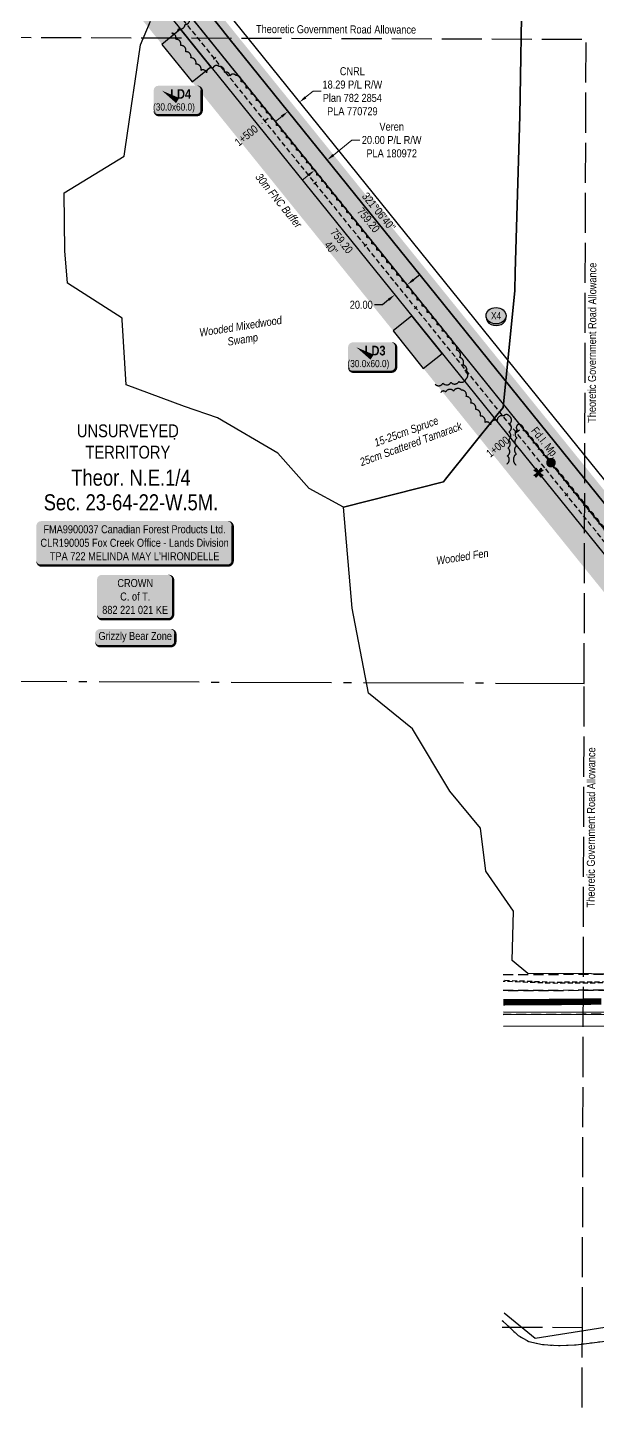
# Model space of a CAD drawing. Extents: x 481557 to 490744, y 6043801 to 6052728.
# Drawn here: x 486218 to 486929, y 6044109 to 6045832 of the extents above; entities that cross this region are included whole.
import ezdxf
from ezdxf.enums import TextEntityAlignment as Align

# ---------------------------------------------------------------- set-up
doc = ezdxf.new("R2010")
doc.units = 0
doc.header["$LTSCALE"] = 5
doc.header["$PDSIZE"] = 5
for name, pattern in [('0', [1, 1, 0]), ('foc-ACCESSROAD', [3.75, 2.5, -1.25]), ('foc-QUARTERLINE', [33, 25, -3, 2, -3]), ('foc-TIELINE', [1.875, 1.25, -0.625]), ('foc-UNSURVEYED', [12.5, 10, -2.5]), ('foc-WHEELTRACKS', [2, 0.4, -1.6]), ('UG_PIPE', [1.875, 1.25, -0.625])]:
    doc.linetypes.add(name, pattern=pattern)
doc.layers.get('Defpoints').update_dxf_attribs({"color": 9})
for name, color, linetype in [('AS-OWNER', 7, 'Continuous'), ('AS-PIPE-UG', 44, 'UG_PIPE'), ('AS-ROADS', 254, 'Continuous'), ('AS-SURFACE IMPACT', 7, 'Continuous'), ('C-AR', 13, 'foc-ACCESSROAD'), ('C-RW', 13, 'Continuous'), ('C-SYMBOL', 7, 'Continuous'), ('F-RW', 190, 'Continuous'), ('L-BD', 7, 'Continuous'), ('L-MON', 1, 'Continuous'), ('L-QSEC', 8, 'foc-QUARTERLINE'), ('L-ROAD-T', 7, 'Continuous'), ('L-UNS-T', 3, 'Continuous'), ('L-USEC', 7, 'foc-UNSURVEYED'), ('oil_and_gas_wells_pt', 7, 'Continuous'), ('P-BUFFER-H 30m', 51, 'Continuous'), ('P-BUFFER-T', 40, 'Continuous'), ('P-CROSSINGS', 250, 'Continuous'), ('P-PROPOSED', 10, 'Continuous'), ('P-PROPOSED-H', 21, 'Continuous'), ('P-TEMP-BLOCKS', 250, 'Continuous'), ('P-TEMP-H', 41, 'Continuous'), ('P-TEMP_LOG DECK', 46, 'Continuous'), ('P-TXT', 4, 'Continuous'), ('T-BUSH', 110, '0'), ('T-BUSH-T', 110, 'Continuous'), ('T-TIE', 201, 'foc-TIELINE'), ('T-WATER-P3', 160, 'foc-WHEELTRACKS'), ('WETLAND', 143, 'Continuous'), ('WETLAND-T', 146, 'Continuous')]:
    doc.layers.add(name, color=color, linetype=linetype)
doc.layers.add('C-AR-T', color=13, linetype='Continuous', lineweight=9)
doc.layers.add('F-RW-T', color=190, linetype='Continuous', lineweight=9)
doc.styles.add('100L', font='ARIALN.TTF', dxfattribs={"height": 11})
doc.styles.add('175L', font='ARIALN.TTF', dxfattribs={"height": 20})
doc.styles.add('80', font='ARIALN.TTF', dxfattribs={"height": 10})
doc.styles.add('80CG', font='ARIALN.TTF', dxfattribs={"height": 10})
doc.styles.add('80L', font='ARIALN.TTF', dxfattribs={"height": 10})
doc.styles.add('80LS', font='ARIALNI.TTF', dxfattribs={"height": 10})
doc.styles.add('BOLD', font='ARIALNB.TTF')
doc.styles.add('Crossing', font='ARIALN.TTF', dxfattribs={"height": 10})
doc.styles.add('foc-LtypeFont', font='ARIALN.TTF', dxfattribs={"height": 7.35})
doc.linetypes.add('foc-TOPO-flowdirection-NOLINE', pattern='A,0,[">",foc-LtypeFont,S=0.3,R=0,X=0,Y=-0.945],-20,[">",foc-LtypeFont,S=0.3,R=0,X=0,Y=-0.945],0', length=20)
doc.dimstyles.new('Compass 5 000', dxfattribs={"dimscale": 5, "dimtxt": 9, "dimasz": 2, "dimexe": 0.2, "dimexo": 0.0625, "dimgap": 0.5, "dimtad": 0, "dimtih": 1, "dimtoh": 1, "dimzin": 0, "dimdsep": 46, "dimtxsty": '80CG', "dimcen": 0.1, "dimse1": 1, "dimse2": 1, "dimclrd": 256, "dimclrt": 256, "dimaunit": 1, "dimadec": 4, "dimazin": 0, "dimtfac": 0.06, "dimtofl": 0, "dimtmove": 0, "dimatfit": 1, "dimfxl": 0.2, "dimtolj": 1, "dimtzin": 0, "dimlwd": -1, "dimarcsym": 0})

# ---------------------------------------------------------------- blocks, each defined once
blk = doc.blocks.new('*U79')
h = blk.add_hatch(color=255)
edge = h.paths.add_edge_path()
edge.add_line((-116.5, -28.5), (116.5, -28.5))
edge.add_arc((116.5, -22.5), 6, 270, 360)
edge.add_line((122.5, -22.5), (122.5, 21))
edge.add_arc((116.5, 21), 6, 0, 90)
edge.add_line((116.5, 27), (-116.5, 27))
edge.add_arc((-116.5, 21), 6, 90, 180)
edge.add_line((-122.5, 21), (-122.5, -22.5))
edge.add_arc((-116.5, -22.5), 6, 180, 270)
at = {"color": 44, "flags": 128}
blk.add_lwpolyline([(-116.5, -28.5, 3, 3, 0), (116.5, -28.5, 3, 3, 0.414214), (122.5, -22.5, 3, 3, 0), (122.5, 21, 3, 0, 0.414214), (116.5, 27, 0, 0, 0), (-116.5, 27, 0, 0, 0.414214), (-122.5, 21, 0, 0, 0), (-122.5, -22.5, 0, 3, 0.414214)], format="xyseb", close=True, dxfattribs=at)
at = {"color": 44, "style": '80'}
blk.add_attdef('ENTER_TEXT_001', (-36, -5), '', height=10, dxfattribs=at)
blk = doc.blocks.new('*D65')
at = {"layer": 'C-AR-T', "transparency": 16777216}
for p, q in [((486599.9, 6045672.4), (486623.1, 6045691.2)), ((486623.1, 6045691.2), (486633.1, 6045691.2)), ((486568.7, 6045647.3), (486560.9, 6045641))]:
    blk.add_line(p, q, dxfattribs=at)
for points in [[(486598.8, 6045673.7), (486600.9, 6045671.1), (486592.1, 6045666.2)], [(486567.7, 6045648.6), (486569.8, 6045646), (486576.5, 6045653.6)]]:
    blk.add_solid(points, dxfattribs=at)
at = {"layer": 'Defpoints', "color": 0, "transparency": 16777216}
for p in [(486576.5, 6045653.6), (486851.8, 6045344.2), (486836.2, 6045331.6)]:
    blk.add_point(p, dxfattribs=at)
at = {"layer": 'C-AR-T', "transparency": 16777216, "insert": (486672.7, 6045691.2), "char_height": 10, "attachment_point": 5, "style": '80CG'}
blk.add_mtext('\\A1;Veren\\P20.00 P/L R/W\\PPLA 180972', dxfattribs=at)
blk = doc.blocks.new('*D71')
at = {"layer": 'Defpoints', "color": 0, "transparency": 16777216}
for p in [(486543.2, 6045726.9), (486735.6, 6045517.4), (486721.3, 6045506)]:
    blk.add_point(p, dxfattribs=at)
at = {"layer": 'F-RW-T', "transparency": 16777216}
for p, q in [((486565.2, 6045744.6), (486574.5, 6045752.1)), ((486574.5, 6045752.1), (486584.5, 6045752.1)), ((486535.4, 6045720.6), (486527.6, 6045714.3))]:
    blk.add_line(p, q, dxfattribs=at)
for points in [[(486564.2, 6045745.9), (486566.3, 6045743.3), (486557.4, 6045738.3)], [(486534.4, 6045721.9), (486536.5, 6045719.3), (486543.2, 6045726.9)]]:
    blk.add_solid(points, dxfattribs=at)
at = {"layer": 'F-RW-T', "transparency": 16777216, "insert": (486623.6, 6045752.1), "char_height": 10, "attachment_point": 5, "style": '80CG'}
blk.add_mtext('\\A1;CNRL\\P18.29 P/L R/W\\PPlan 782 2854\\PPLA 770729', dxfattribs=at)
blk = doc.blocks.new('fdia')
at = {"color": 255, "const_width": 1}
blk.add_lwpolyline([(-0.5, 0, 1), (0.5, 0, 1)], format="xyb", close=True, dxfattribs=at)
blk = doc.blocks.new('Fdiaa')
blk.add_blockref('fdia', (0, 0))
blk = doc.blocks.new('fdib')
at = {"color": 1, "const_width": 1.6}
blk.add_lwpolyline([(-0.4, 0, 1), (0.4, 0, 1)], format="xyb", close=True, dxfattribs=at)
at = {"color": 1}
blk.add_circle((0, 0), 0.8, dxfattribs=at)
blk = doc.blocks.new('Fdibb')
blk.add_blockref('fdib', (0, 0))
blk = doc.blocks.new('fdicc')
for name in ['Fdibb', 'Fdiaa']:
    blk.add_blockref(name, (0, 0))
blk = doc.blocks.new('FDI')
blk.add_blockref('fdicc', (0, 0))
blk = doc.blocks.new('TEMP')
h = blk.add_hatch(color=255)
h.dxf.hatch_style = 1
h.paths.add_polyline_path([(0, 0.25), (-0.67, 1.15), (-0.67, 0.67), (-1.15, 0.67), (-0.25, 0), (-1.15, -0.67), (-0.67, -0.67), (-0.67, -1.15), (0, -0.25), (0.67, -1.15), (0.67, -0.67), (1.15, -0.67), (0.25, 0), (1.15, 0.67), (0.67, 0.67), (0.67, 1.15)])
h.paths.add_polyline_path([(0.57, 0.85), (0.57, 0.57), (0.85, 0.57), (0.08, 0), (0.85, -0.57), (0.57, -0.57), (0.57, -0.85), (0, -0.08), (-0.57, -0.85), (-0.57, -0.57), (-0.85, -0.57), (-0.08, 0), (-0.85, 0.57), (-0.57, 0.57), (-0.57, 0.85), (0, 0.08)], flags=16)
h = blk.add_hatch(color=1)
h.dxf.hatch_style = 1
h.paths.add_polyline_path([(0, 0.08), (-0.57, 0.85), (-0.57, 0.57), (-0.85, 0.57), (-0.08, 0), (-0.85, -0.57), (-0.57, -0.57), (-0.57, -0.85), (0, -0.08), (0.57, -0.85), (0.57, -0.57), (0.85, -0.57), (0.08, 0), (0.85, 0.57), (0.57, 0.57), (0.57, 0.85)])
at = {"color": 1}
for p, q in [((-0.08, 0), (0.08, 0)), ((0, 0.08), (0, -0.08))]:
    blk.add_line(p, q, dxfattribs=at)
at = {"color": 255, "flags": 128}
blk.add_lwpolyline([(-0.25, 0), (-1.15, 0.67), (-0.67, 0.67), (-0.67, 1.15), (0, 0.25), (0.67, 1.15), (0.67, 0.67), (1.15, 0.67), (0.25, 0), (1.15, -0.67), (0.67, -0.67), (0.67, -1.15), (0, -0.25), (-0.67, -1.15), (-0.67, -0.67), (-1.15, -0.67)], close=True, dxfattribs=at)
at = {"color": 1, "flags": 128}
blk.add_lwpolyline([(-0.08, 0), (-0.85, 0.57), (-0.57, 0.57), (-0.57, 0.85), (0, 0.08), (0.57, 0.85), (0.57, 0.57), (0.85, 0.57), (0.08, 0), (0.85, -0.57), (0.57, -0.57), (0.57, -0.85), (0, -0.08), (-0.57, -0.85), (-0.57, -0.57), (-0.85, -0.57)], close=True, dxfattribs=at)
blk = doc.blocks.new('*U87')
h = blk.add_hatch(color=191)
edge = h.paths.add_edge_path()
edge.add_line((-24, -18.2), (24, -18.2))
edge.add_arc((24, -12.2), 6, 270, 360)
edge.add_line((30, -12.2), (30, 12.5))
edge.add_arc((24, 12.5), 6, 0, 90)
edge.add_line((24, 18.5), (-24, 18.5))
edge.add_arc((-24, 12.5), 6, 90, 180)
edge.add_line((-30, 12.5), (-30, -12.2))
edge.add_arc((-24, -12.2), 6, 180, 270)
at = {"color": 250, "flags": 128}
blk.add_lwpolyline([(-24, -18.2, 3, 3, 0), (24, -18.2, 3, 3, 0.414214), (30, -12.2, 3, 3, 0), (30, 12.5, 3, 0, 0.414214), (24, 18.5, 0, 0, 0), (-24, 18.5, 0, 0, 0.414214), (-30, 12.5, 0, 0, 0), (-30, -12.2, 0, 3, 0.414214)], format="xyseb", close=True, dxfattribs=at)
at = {"flags": 128}
blk.add_lwpolyline([(-19.7, 12.4, 0, 7.5, 0), (0, 0, 0, 0, 0)], format="xyseb", dxfattribs=at)
at = {"color": 250}
for tag, p, height, style in [('TEMP_AREA_W1_001', (-9.2, 2.2), 12, 'BOLD'), ('ENTER_TEXT_001', (-30.7, -12.5), 9, '80')]:
    blk.add_attdef(tag, p, '', height=height, dxfattribs=dict(at, style=style))
blk = doc.blocks.new('*D99')
at = {"layer": 'Defpoints', "color": 0, "transparency": 16777216}
for p in [(486676.6, 6045498.1), (486678.6, 6045495.6), (486694.1, 6045508.2)]:
    blk.add_point(p, dxfattribs=at)
at = {"layer": 'P-TXT', "transparency": 16777216}
for p, q in [((486700, 6045516.9), (486707.7, 6045523.2)), ((486668.8, 6045491.8), (486661.1, 6045485.5)), ((486661.1, 6045485.5), (486651.1, 6045485.5))]:
    blk.add_line(p, q, dxfattribs=at)
for points in [[(486698.9, 6045518.2), (486701, 6045515.6), (486692.2, 6045510.6)], [(486667.8, 6045493.1), (486669.9, 6045490.5), (486676.6, 6045498.1)]]:
    blk.add_solid(points, dxfattribs=at)
at = {"layer": 'P-TXT', "transparency": 16777216, "insert": (486634.7, 6045485.5), "char_height": 10, "attachment_point": 5, "style": '80CG'}
blk.add_mtext('\\A1;20.00', dxfattribs=at)
blk = doc.blocks.new('xing2')
h = blk.add_hatch(color=50)
h.dxf.hatch_style = 1
edge = h.paths.add_edge_path()
edge.add_ellipse((0, 0), major_axis=(-12.5, 0), ratio=0.816297, start_angle=0, end_angle=360)
h = blk.add_hatch(color=250)
h.dxf.hatch_style = 1
edge = h.paths.add_edge_path()
edge.add_ellipse((0, -2), major_axis=(-12.5, 0), ratio=0.816297, start_angle=0, end_angle=180)
edge.add_line((12.5, -2), (12.5, 0))
edge.add_ellipse((0, 0), major_axis=(-12.5, 0), ratio=0.816297, start_angle=0, end_angle=180, ccw=False)
edge.add_line((-12.5, 0), (-12.5, -2))
at = {"color": 250}
blk.add_ellipse((0, 0), major_axis=(-12.5, 0), ratio=0.816297, dxfattribs=at)
blk.add_ellipse((0, -2), major_axis=(-12.5, 0), ratio=0.816297, start_param=0, end_param=3.141593, dxfattribs=at)
at = {"color": 250, "style": 'Crossing'}
blk.add_attdef('CROSSING', text='', height=9, dxfattribs=at).set_placement((0.1, 0), align=Align.MIDDLE_CENTER)
at = {"color": 250, "style": 'Crossing', "flags": 1}
for tag, p in [('OWNER', (0.1, -12.5)), ('DESCRIPTION', (0.1, -25.8)), ('LOCATION', (0.1, -39.3)), ('DWG_REF', (0.1, -52.8))]:
    blk.add_attdef(tag, text='', height=9, dxfattribs=at).set_placement(p, align=Align.MIDDLE_CENTER)
blk = doc.blocks.new('*U175')
h = blk.add_hatch(color=255)
edge = h.paths.add_edge_path()
edge.add_line((-44, -11.5), (44, -11.5))
edge.add_arc((44, -5.5), 6, 270, 360)
edge.add_line((50, -5.5), (50, 4))
edge.add_arc((44, 4), 6, 0, 90)
edge.add_line((44, 10), (-44, 10))
edge.add_arc((-44, 4), 6, 90, 180)
edge.add_line((-50, 4), (-50, -5.5))
edge.add_arc((-44, -5.5), 6, 180, 270)
at = {"color": 131, "flags": 128}
blk.add_lwpolyline([(-44, -11.5, 3, 3, 0), (44, -11.5, 3, 3, 0.414214), (50, -5.5, 3, 3, 0), (50, 4, 3, 0, 0.414214), (44, 10, 0, 0, 0), (-44, 10, 0, 0, 0.414214), (-50, 4, 0, 0, 0), (-50, -5.5, 0, 3, 0.414214)], format="xyseb", close=True, dxfattribs=at)
at = {"color": 131, "style": '80'}
blk.add_attdef('ENTER_TEXT_001', (-36, -5), '', height=10, dxfattribs=at)
blk = doc.blocks.new('*U32')
h = blk.add_hatch(color=255)
edge = h.paths.add_edge_path()
edge.add_line((-41.5, -28.5), (41.5, -28.5))
edge.add_arc((41.5, -22.5), 6, 270, 360)
edge.add_line((47.5, -22.5), (47.5, 21))
edge.add_arc((41.5, 21), 6, 0, 90)
edge.add_line((41.5, 27), (-41.5, 27))
edge.add_arc((-41.5, 21), 6, 90, 180)
edge.add_line((-47.5, 21), (-47.5, -22.5))
edge.add_arc((-41.5, -22.5), 6, 180, 270)
at = {"color": 14, "flags": 128}
blk.add_lwpolyline([(-41.5, -28.5, 3, 3, 0), (41.5, -28.5, 3, 3, 0.414214), (47.5, -22.5, 3, 3, 0), (47.5, 21, 3, 0, 0.414214), (41.5, 27, 0, 0, 0), (-41.5, 27, 0, 0, 0.414214), (-47.5, 21, 0, 0, 0), (-47.5, -22.5, 0, 3, 0.414214)], format="xyseb", close=True, dxfattribs=at)
at = {"color": 14, "style": '80'}
blk.add_attdef('ENTER_TEXT_001', (-26.8, -4.9), '', height=10, dxfattribs=at)

msp = doc.modelspace()

# ---------------------------------------------------------------- hatches: boundary and pattern name
at = {"layer": 'P-BUFFER-H 30m'}
h = msp.add_hatch(color=256, dxfattribs=at)
h.dxf.hatch_style = 1
edge = h.paths.add_edge_path()
edge.add_line((484340.381, 6048613.97), (484003.208, 6048912.075))
edge.add_line((484003.208, 6048912.075), (483912.878, 6049036.152))
edge.add_arc((483888.624, 6049018.495), 30, 36.05524, 126.05524)
edge.add_line((483870.967, 6049042.749), (483823.881, 6049008.469))
edge.add_line((483823.881, 6049008.469), (483769.927, 6049082.579))
edge.add_arc((483745.674, 6049064.922), 30, 36.05524, 74.636786)
edge.add_arc((483723.651, 6049095.172), 30, 357.473695, 396.05524)
edge.add_line((483747.905, 6049112.829), (483721.023, 6049149.754))
edge.add_arc((483696.77, 6049132.097), 30, 36.05524, 90.111212)
edge.add_line((483696.711, 6049162.097), (483696.751, 6049173.225))
edge.add_arc((483666.751, 6049173.33), 30, 359.797904, 396.05524)
edge.add_line((483691.004, 6049190.987), (483344.157, 6049667.416))
edge.add_arc((483319.903, 6049649.759), 30, 36.05524, 50.961766)
edge.add_line((483338.798, 6049673.061), (483192.043, 6049792.063))
edge.add_line((483192.043, 6049792.063), (483068.853, 6049891.956))
edge.add_line((483068.853, 6049891.956), (483068.906, 6049973.808))
edge.add_arc((483038.906, 6049973.827), 30, 359.962988, 377.004049)
edge.add_line((483067.595, 6049982.6), (483024.782, 6050122.599))
edge.add_arc((482996.093, 6050113.826), 30, 17.004049, 69.763828)
edge.add_line((483006.47, 6050141.974), (483015.33, 6050158.643))
edge.add_arc((482988.84, 6050172.723), 30, 332.008161, 353.661808)
edge.add_line((483018.656, 6050169.411), (483037.528, 6050339.308))
edge.add_line((483037.528, 6050339.308), (483126.42, 6050329.434))
edge.add_arc((483129.732, 6050359.251), 30, 263.661808, 353.661808)
edge.add_line((483159.548, 6050355.939), (483161.755, 6050375.806))
edge.add_arc((483131.939, 6050379.118), 30, 353.661808, 443.661808)
edge.add_line((483135.25, 6050408.934), (482996.674, 6050424.327))
edge.add_arc((482993.362, 6050394.51), 30, 83.661808, 173.661808)
edge.add_line((482963.546, 6050397.822), (482954.388, 6050315.372))
edge.add_line((482954.388, 6050315.372), (482908.511, 6050113.203))
edge.add_arc((482937.767, 6050106.564), 30, 167.214757, 257.214757)
edge.add_line((482931.128, 6050077.308), (482956.766, 6050071.49))
edge.add_line((482956.766, 6050071.49), (482988.912, 6049966.37))
edge.add_line((482988.912, 6049966.37), (482988.848, 6049868.165))
edge.add_arc((483018.848, 6049868.146), 30, 179.962988, 230.961766)
edge.add_line((482999.953, 6049844.844), (483141.663, 6049729.933))
edge.add_line((483141.663, 6049729.933), (483283.338, 6049615.05))
edge.add_line((483283.338, 6049615.05), (483642.378, 6049121.874))
edge.add_arc((483666.632, 6049139.531), 30, 216.05524, 270.111212)
edge.add_line((483666.69, 6049109.531), (483666.651, 6049098.403))
edge.add_arc((483696.65, 6049098.298), 30, 179.797904, 217.303869)
edge.add_line((483672.787, 6049080.116), (483675.185, 6049076.97))
edge.add_arc((483699.048, 6049095.151), 30, 217.303869, 254.249544)
edge.add_arc((483720.878, 6049065.019), 30, 177.595482, 216.05524)
edge.add_line((483696.624, 6049047.362), (483762.131, 6048957.382))
edge.add_line((483762.131, 6048957.382), (483689.322, 6048904.388))
edge.add_arc((483706.976, 6048880.133), 30, 126.048728, 216.048728)
edge.add_line((483682.721, 6048862.478), (483688.606, 6048854.393))
edge.add_arc((483712.861, 6048872.048), 30, 216.048728, 306.048728)
edge.add_line((483730.515, 6048847.792), (483811.244, 6048906.55))
edge.add_arc((483793.59, 6048930.806), 30, 306.048728, 312.387022)
edge.add_arc((483812.889, 6048938.633), 30, 271.76727, 306.05524)
edge.add_line((483830.546, 6048914.379), (483877.632, 6048948.659))
edge.add_line((483877.632, 6048948.659), (483941.753, 6048860.583))
edge.add_arc((483966.007, 6048878.24), 30, 216.05524, 228.519101)
edge.add_line((483946.136, 6048855.765), (484284.245, 6048556.832))
edge.add_line((484284.245, 6048556.832), (485176.199, 6047451.079))
edge.add_line((485176.199, 6047451.079), (485115.331, 6047401.981))
edge.add_arc((485134.167, 6047378.631), 30, 128.89134, 162.898988)
edge.add_arc((485121.912, 6047362.344), 30, 123.182874, 128.14601)
edge.add_line((485103.382, 6047385.938), (485024.739, 6047324.171))
edge.add_arc((485043.269, 6047300.578), 30, 128.14601, 218.14601)
edge.add_line((485019.675, 6047282.048), (485025.852, 6047274.183))
edge.add_arc((485049.445, 6047292.713), 30, 218.14601, 308.14601)
edge.add_line((485067.975, 6047269.12), (485138.977, 6047324.885))
edge.add_line((485138.977, 6047324.885), (485407.647, 6046991.815))
edge.add_arc((485430.997, 6047010.651), 30, 218.89134, 247.615614)
edge.add_line((485419.573, 6046982.911), (485422.084, 6046981.877))
edge.add_line((485422.084, 6046981.877), (485493.919, 6046892.816))
edge.add_arc((485517.27, 6046911.651), 30, 218.889225, 255.640835)
edge.add_line((485509.83, 6046882.588), (485524.425, 6046878.852))
edge.add_line((485524.425, 6046878.852), (486832.586, 6045257.03))
edge.add_line((486832.586, 6045257.03), (487266.202, 6044719.512))
edge.add_line((487266.202, 6044719.512), (487219.98, 6044719.388))
edge.add_arc((487220.061, 6044689.388), 30, 90.15427, 180.15427)
edge.add_line((487190.061, 6044689.307), (487190.088, 6044679.312))
edge.add_arc((487220.088, 6044679.393), 30, 180.15427, 270.15427)
edge.add_line((487220.168, 6044649.393), (487324.124, 6044649.673))
edge.add_arc((487324.044, 6044679.673), 30, 270.15427, 270.616912)
edge.add_arc((487340.88, 6044674.721), 30, 236.602714, 270.15427)
edge.add_line((487340.961, 6044644.721), (487521.159, 6044645.206))
edge.add_arc((487521.079, 6044675.206), 30, 270.15427, 360.15427)
edge.add_line((487551.078, 6044675.287), (487551.025, 6044695.276))
edge.add_arc((487521.025, 6044695.196), 30, 0.15427, 90.15427)
edge.add_line((487520.944, 6044725.195), (487364.729, 6044724.775))
edge.add_line((487364.729, 6044724.775), (486894.845, 6045307.251))
edge.add_line((486894.845, 6045307.251), (485576.26, 6046941.996))
edge.add_arc((485552.909, 6046923.162), 30, 38.889638, 75.640835)
edge.add_line((485560.349, 6046952.224), (485545.755, 6046955.96))
edge.add_line((485545.755, 6046955.96), (485476.308, 6047042.059))
edge.add_arc((485452.958, 6047023.225), 30, 38.889225, 67.615614)
edge.add_line((485464.382, 6047050.964), (485461.869, 6047051.999))
edge.add_line((485461.869, 6047051.999), (485204.461, 6047371.107))
edge.add_line((485204.461, 6047371.107), (485265.329, 6047420.206))
edge.add_arc((485246.493, 6047443.556), 30, 308.89134, 398.89134)
edge.add_line((485269.843, 6047462.392), (484486.955, 6048432.936))
edge.add_line((484486.955, 6048432.936), (484492.388, 6048439.076))
edge.add_arc((484469.921, 6048458.956), 30, 318.496338, 408.424467)
edge.add_line((484489.829, 6048481.398), (484342.29, 6048612.277))
edge.add_line((484342.29, 6048612.277), (484340.381, 6048613.97))
at = {"layer": 'P-PROPOSED-H'}
h = msp.add_hatch(color=256, dxfattribs=at)
h.dxf.hatch_style = 1
h.paths.add_polyline_path([(483720.878, 6049065.019), (483812.889, 6048938.633), (483884.229, 6048990.57), (483966.007, 6048878.24), (484306.009, 6048577.634), (485218.384, 6047446.565), (485134.167, 6047378.631), (485430.997, 6047010.651), (485440.612, 6047006.691), (485517.27, 6046911.651), (485541.519, 6046905.443), (486855.937, 6045275.864), (487340.88, 6044674.721), (487521.079, 6044675.206), (487521.025, 6044695.196), (487350.416, 6044694.736), (486871.495, 6045288.415), (485552.909, 6046923.162), (485528.66, 6046929.369), (485452.958, 6047023.225), (485443.342, 6047027.185), (485162.276, 6047375.622), (485246.493, 6047443.556), (484320.51, 6048591.495), (483980.883, 6048891.77), (483888.624, 6049018.495), (483817.284, 6048966.559), (483745.674, 6049064.922)])
at = {"layer": 'P-TEMP-H'}
h = msp.add_hatch(color=256, dxfattribs=at)
h.dxf.hatch_style = 1
h.paths.add_polyline_path([(486446.94, 6045782.819), (486409.29, 6045829.496), (486385.952, 6045810.671), (486423.601, 6045763.994)])
h = msp.add_hatch(color=256, dxfattribs=at)
h.dxf.hatch_style = 1
h.paths.add_polyline_path([(486697.936, 6045471.641), (486674.561, 6045452.862), (486712.12, 6045406.112), (486735.495, 6045424.892)])

# ---------------------------------------------------------------- linework, layer by layer
at = {"layer": 'AS-PIPE-UG', "flags": 128}
for points in [[(487516.098, 6044660.872), (487509.87, 6044660.837), (487503.879, 6044660.468), (487500.191, 6044657.304), (487496.618, 6044653.316), (487492.693, 6044649.104), (487486.522, 6044643.921), (487481.45, 6044643.885), (487476.345, 6044643.982), (487447.131, 6044643.545), (487256.378, 6044641.507), (487145.532, 6044642.216), (487145.514, 6044642.221), (487040.631, 6044640.918), (486875.926, 6044639.547), (486811.987, 6044641.871)], [(487511.229, 6044659.184), (487505.748, 6044658.525), (487501.488, 6044655.738), (487497.99, 6044652.521), (487493.54, 6044648.206), (487487.703, 6044642.652), (487483.41, 6044642.209), (487447.135, 6044642.346), (487256.381, 6044640.308), (487145.36, 6044641.018), (487145.353, 6044641.02), (487040.643, 6044639.719), (486875.909, 6044638.347), (486811.99, 6044640.671)]]:
    msp.add_lwpolyline(points, dxfattribs=at)
at = {"layer": 'AS-ROADS', "const_width": 7.996, "flags": 128}
msp.add_lwpolyline([(486934.366, 6044615.632), (486925.669, 6044615.569), (486916.989, 6044615.5), (486908.316, 6044615.414), (486899.641, 6044615.303), (486890.953, 6044615.163), (486882.262, 6044615.1), (486873.588, 6044615.06), (486864.908, 6044615.002), (486856.216, 6044614.929), (486847.521, 6044614.889), (486838.819, 6044614.84), (486830.111, 6044614.785), (486821.414, 6044614.748), (486812.761, 6044614.695), (486811.869, 6044614.687)], dxfattribs=at)
at = {"layer": 'C-AR', "flags": 128}
for points in [[(486811.967, 6044649.423), (486911.915, 6044649.687), (486942.074, 6044649.766), (487411.283, 6044651.013), (487434.952, 6044651.055), (487449.184, 6044633.147), (487450.838, 6044631.095), (487449.189, 6044631.091), (487427.401, 6044631.034), (486942.018, 6044629.763), (486911.859, 6044629.684), (486811.911, 6044629.421), (486911.859, 6044629.684), (486942.018, 6044629.763), (487426.767, 6044631.032), (487449.189, 6044631.09), (487450.195, 6044631.093), (487469.179, 6044631.142), (487642.199, 6044631.599), (487736.894, 6044545.265), (487836.602, 6044454.357)], [(487836.495, 6044413.879), (487736.788, 6044504.786), (487630.616, 6044601.585), (486941.934, 6044599.778), (486911.775, 6044599.699), (486811.826, 6044599.436)]]:
    msp.add_lwpolyline(points, dxfattribs=at)
at = {"layer": 'C-RW', "flags": 128}
for points in [[(486111.665, 6046262.286), (486445.186, 6045848.788), (486469.502, 6045818.542), (486913.656, 6045267.988), (486943.711, 6045230.732), (487120.033, 6045012.16), (487392.134, 6044674.859), (487415.686, 6044674.888), (487417.306, 6044674.892), (487521.028, 6044675.143), (487521.082, 6044655.154), (487431.779, 6044654.937), (487408.339, 6044654.881), (487382.707, 6044654.818), (487366.507, 6044674.79), (486871.495, 6045288.415), (486395.099, 6045879.024), (486111.423, 6046230.794)], [(486812.098, 6044599.441), (486942.017, 6044599.782), (487450.982, 6044601.108), (487474.411, 6044601.168), (487597.941, 6044601.492), (487597.8, 6044655.292), (487541.025, 6044655.143), (487541.005, 6044670.172), (487612.753, 6044670.323), (487612.973, 6044586.539), (487597.981, 6044586.5), (487474.45, 6044586.177), (487451.021, 6044586.116), (486942.057, 6044584.79), (486812.137, 6044584.449)]]:
    msp.add_lwpolyline(points, dxfattribs=at)
at = {"layer": 'F-RW', "flags": 128}
for points in [[(486111.604, 6046291.291), (486468.672, 6045848.704), (486493.068, 6045818.441), (486913.738, 6045296.932), (486943.644, 6045259.822), (487143.503, 6045012.074), (487415.689, 6044674.926), (487431.819, 6044654.937), (487434.952, 6044651.055), (487449.185, 6044633.147), (487450.839, 6044631.095), (487474.982, 6044601.167), (487736.188, 6044276.391), (487793.272, 6044205.593), (487835.81, 6044152.835)], [(487835.733, 6044123.811), (487769.722, 6044205.682), (487736.113, 6044248.349), (487451.545, 6044601.105), (487427.401, 6044631.034), (487411.283, 6044651.014), (487408.191, 6044654.848), (487392.134, 6044674.859), (487120.033, 6045012.16), (486943.711, 6045230.732), (486913.656, 6045267.988), (486469.502, 6045818.542), (486445.186, 6045848.788), (486111.665, 6046262.286)]]:
    msp.add_lwpolyline(points, dxfattribs=at)
at = {"layer": 'L-QSEC'}
msp.add_line((486142.428, 6045015.665), (486912.938, 6045012.916), dxfattribs=at)
at = {"layer": 'L-USEC'}
for p, q in [((486110.193, 6045819.821), (486915.202, 6045816.955)), ((486912.938, 6045012.916), (486915.202, 6045816.955)), ((486910.674, 6044208.879), (486912.938, 6045012.916)), ((486810.727, 6044209.236), (486910.674, 6044208.879)), ((486910.392, 6044108.934), (486910.674, 6044208.879))]:
    msp.add_line(p, q, dxfattribs=at)
at = {"layer": 'oil_and_gas_wells_pt'}
msp.add_point((486401.725, 6045318.052), dxfattribs=at)
at = {"layer": 'P-TEMP_LOG DECK', "flags": 128}
for points in [[(486446.94, 6045782.819), (486409.29, 6045829.496), (486385.952, 6045810.671), (486423.601, 6045763.994)], [(486697.936, 6045471.641), (486674.561, 6045452.862), (486712.12, 6045406.112), (486735.495, 6045424.892)]]:
    msp.add_lwpolyline(points, close=True, dxfattribs=at)
at = {"layer": 'T-BUSH', "flags": 128}
for points in [[(486726.766, 6045386.499, 0.52056705), (486736.701, 6045387.586, 0.52056705), (486746.637, 6045388.672, 0.52056705), (486756.572, 6045389.758, 0.52056705), (486765.608, 6045393.303, 0.52056705), (486765.572, 6045401.32, 0.52056705), (486761.594, 6045410.489, 0.52056705), (486757.616, 6045419.658, 0.52056705), (486753.638, 6045428.826, 0.52056705), (486748.294, 6045437.167, 0.52056705), (486742.006, 6045444.936, 0.52056705), (486735.718, 6045452.705, 0.52056705), (486729.43, 6045460.474, 0.52056705), (486723.142, 6045468.243, 0.52056705), (486716.854, 6045476.012, 0.52056705), (486710.566, 6045483.781, 0.52056705), (486704.278, 6045491.55, 0.52056705), (486697.99, 6045499.318, 0.52056705), (486691.702, 6045507.087, 0.52056705), (486685.414, 6045514.856, 0.52056705), (486679.127, 6045522.625, 0.52056705), (486672.839, 6045530.394, 0.52056705), (486666.551, 6045538.163, 0.52056705), (486660.268, 6045545.936, 0.52056705), (486654.026, 6045553.742, 0.52056705), (486647.784, 6045561.548, 0.52056705), (486641.542, 6045569.354, 0.52056705), (486635.3, 6045577.159, 0.52056705), (486629.058, 6045584.965, 0.52056705), (486622.816, 6045592.771, 0.52056705), (486616.574, 6045600.577, 0.52056705), (486610.332, 6045608.383, 0.52056705), (486604.091, 6045616.189, 0.52056705), (486597.838, 6045623.987, 0.52056705), (486591.557, 6045631.76, 0.52056705), (486585.275, 6045639.534, 0.52056705), (486578.993, 6045647.308, 0.52056705), (486572.712, 6045655.082, 0.52056705), (486566.43, 6045662.856, 0.52056705), (486560.148, 6045670.63, 0.52056705), (486553.867, 6045678.404, 0.52056705), (486547.585, 6045686.178, 0.52056705), (486541.303, 6045693.952, 0.52056705), (486535.022, 6045701.726, 0.52056705), (486528.74, 6045709.5, 0.52056705), (486522.458, 6045717.274, 0.52056705), (486516.177, 6045725.048, 0.52056705), (486509.895, 6045732.822, 0.52056705), (486503.613, 6045740.596, 0.52056705), (486497.332, 6045748.37, 0.52056705), (486491.05, 6045756.144, 0.52056705), (486484.768, 6045763.918, 0.52056705), (486478.487, 6045771.692, 0.52056705), (486470.839, 6045771.322, 0.52056705), (486463.777, 6045775.658, 0.52056705), (486457.178, 6045783.165, 0.52056705), (486449.553, 6045781.024, 0.52056705), (486441.522, 6045775.074, 0.52056705), (486434.639, 6045778.188, 0.52056705), (486428.345, 6045785.952, 0.52056705), (486422.052, 6045793.716, 0.52056705), (486415.758, 6045801.481, 0.52056705), (486409.464, 6045809.245, 0.52056705), (486403.17, 6045817.009, 0.52056705), (486398.123, 6045824.581, 0.52056705), (486406.457, 6045830.098, 0.52056705), (486414.792, 6045835.614, 0.52056705), (486420.219, 6045841.61, 0.52056705), (486414.096, 6045849.51, 0.52056705), (486407.973, 6045857.409, 0.52056705), (486401.85, 6045865.308, 0.52056705), (486395.727, 6045873.208, 0.52056705), (486389.524, 6045881.044, 0.52056705), (486383.241, 6045888.817, 0.52056705), (486376.959, 6045896.591, 0.52056705), (486370.676, 6045904.364, 0.52056705), (486364.393, 6045912.137, 0.52056705), (486358.111, 6045919.91, 0.52056705), (486351.828, 6045927.683, 0.52056705), (486345.545, 6045935.456, 0.52056705), (486339.263, 6045943.229, 0.52056705), (486332.98, 6045951.003, 0.52056705), (486326.697, 6045958.776, 0.52056705), (486320.415, 6045966.549, 0.52056705), (486314.132, 6045974.322, 0.52056705), (486307.848, 6045982.094, 0.52056705), (486301.564, 6045989.866, 0.52056705), (486295.28, 6045997.638, 0.52056705), (486288.995, 6046005.41, 0.52056705), (486282.711, 6046013.182, 0.52056705), (486276.427, 6046020.954, 0.52056705), (486270.143, 6046028.725, 0.52056705), (486263.859, 6046036.497, 0.52056705), (486257.574, 6046044.269, 0.52056705), (486251.29, 6046052.041, 0.52056705), (486245.006, 6046059.813, 0.52056705), (486238.722, 6046067.585, 0.52056705), (486232.438, 6046075.357, 0.52056705), (486226.153, 6046083.129, 0.52056705), (486219.869, 6046090.901, 0.52056705), (486213.585, 6046098.673, 0.52056705), (486207.301, 6046106.444, 0.52056705), (486201.017, 6046114.216, 0.52056705), (486194.732, 6046121.988, 0.52056705), (486188.448, 6046129.76, 0.52056705), (486182.164, 6046137.532, 0.52056705), (486175.88, 6046145.304, 0.52056705), (486169.596, 6046153.076, 0.52056705), (486163.311, 6046160.848, 0.52056705), (486157.027, 6046168.62, 0.52056705), (486150.743, 6046176.392, 0.52056705), (486144.471, 6046184.173, 0.52056705), (486138.266, 6046192.009, 0.52056705), (486132.061, 6046199.844, 0.52056705), (486125.857, 6046207.68, 0.52056705), (486119.652, 6046215.515, 0.52056705), (486113.457, 6046223.358, 0.52056705), (486107.263, 6046231.203, 0.52056705), (486101.07, 6046239.047, 0.52056705), (486094.876, 6046246.891, 0.52056705), (486088.683, 6046254.736, 0.52056705), (486082.479, 6046262.571, 0.52056705), (486076.156, 6046270.313, 0.52056705), (486069.834, 6046278.054, 0.52056705), (486063.512, 6046285.795, 0.52056705), (486057.19, 6046293.536, 0.52056705), (486050.868, 6046301.277, 0.52056705), (486044.546, 6046309.018, 0.52056705), (486038.224, 6046316.759, 0.52056705), (486031.554, 6046321.737, 0.52056705), (486023.511, 6046315.804, 0.52056705), (486015.467, 6046309.871, 0.52056705), (486007.734, 6046306.262, 0.52056705), (486001.53, 6046314.098, 0.52056705), (485995.325, 6046321.933, 0.52056705), (485989.121, 6046329.769, 0.52056705), (485982.917, 6046337.605, 0.52056705), (485976.712, 6046345.441, 0.52056705), (485970.508, 6046353.277, 0.52056705), (485976.966, 6046360.282, 0.52056705), (485984.14, 6046367.241, 0.52056705), (485991.314, 6046374.2, 0.52056705), (485985.628, 6046381.943, 0.52056705), (485979.353, 6046389.722, 0.52056705), (485973.077, 6046397.5, 0.52056705), (485966.802, 6046405.279, 0.52056705), (485960.526, 6046413.058, 0.52056705), (485954.25, 6046420.837, 0.52056705), (485947.975, 6046428.616, 0.52056705), (485941.699, 6046436.395, 0.52056705), (485935.424, 6046444.173, 0.52056705), (485929.882, 6046446.894, 0.52056705), (485926.077, 6046437.652, 0.52056705), (485920.431, 6046423.938, 0.52056705)], [(486816.449, 6045286.949, 0.52056705), (486817.112, 6045296.921, 0.52056705), (486817.776, 6045306.894, 0.52056705), (486818.44, 6045316.867, 0.52056705), (486819.103, 6045326.839, 0.52056705), (486819.767, 6045336.812, 0.52056705), (486819.524, 6045346.573, 0.52056705), (486812.532, 6045346.666, 0.52056705), (486804.225, 6045341.107, 0.52056705), (486795.919, 6045335.549, 0.52056705), (486789.149, 6045338.584, 0.52056705), (486783.285, 6045346.677, 0.52056705), (486777.421, 6045354.771, 0.52056705), (486771.557, 6045362.864, 0.52056705), (486765.693, 6045370.958, 0.52056705), (486759.829, 6045379.052, 0.52056705), (486749.908, 6045377.859, 0.52056705), (486739.985, 6045376.664, 0.52056705), (486733.903, 6045375.931, 0.52056705)], [(487324.614, 6044653.192, 0.52056705), (487334.609, 6044653.127, 0.52056705), (487344.603, 6044653.063, 0.52056705), (487354.598, 6044652.999, 0.52056705), (487364.592, 6044652.934, 0.52056705), (487374.587, 6044652.87, 0.52056705), (487384.581, 6044652.805, 0.52056705), (487390.702, 6044653.669, 0.52056705), (487380.712, 6044653.361, 0.52056705), (487370.722, 6044653.054, 0.52056705), (487363.837, 6044659.472, 0.52056705), (487357.591, 6044667.274, 0.52056705), (487351.345, 6044675.077, 0.52056705), (487345.099, 6044682.879, 0.52056705), (487347.072, 6044689.82, 0.52056705), (487344.953, 6044697.939, 0.52056705), (487338.979, 6044705.928, 0.52056705), (487332.738, 6044713.735, 0.52056705), (487326.498, 6044721.543, 0.52056705), (487320.258, 6044729.35, 0.52056705), (487314.018, 6044737.157, 0.52056705), (487307.777, 6044744.964, 0.52056705), (487301.537, 6044752.772, 0.52056705), (487295.297, 6044760.579, 0.52056705), (487289.057, 6044768.386, 0.52056705), (487282.816, 6044776.193, 0.52056705), (487276.576, 6044784.001, 0.52056705), (487270.336, 6044791.808, 0.52056705), (487264.096, 6044799.615, 0.52056705), (487257.855, 6044807.422, 0.52056705), (487251.615, 6044815.229, 0.52056705), (487245.375, 6044823.037, 0.52056705), (487239.135, 6044830.844, 0.52056705), (487232.881, 6044838.641, 0.52056705), (487226.6, 6044846.415, 0.52056705), (487220.318, 6044854.189, 0.52056705), (487214.037, 6044861.963, 0.52056705), (487207.755, 6044869.737, 0.52056705), (487201.474, 6044877.511, 0.52056705), (487195.192, 6044885.285, 0.52056705), (487188.911, 6044893.059, 0.52056705), (487182.629, 6044900.833, 0.52056705), (487176.348, 6044908.607, 0.52056705), (487170.066, 6044916.381, 0.52056705), (487163.785, 6044924.155, 0.52056705), (487157.503, 6044931.93, 0.52056705), (487151.222, 6044939.704, 0.52056705), (487144.94, 6044947.478, 0.52056705), (487138.659, 6044955.252, 0.52056705), (487132.377, 6044963.026, 0.52056705), (487126.096, 6044970.8, 0.52056705), (487119.814, 6044978.574, 0.52056705), (487113.533, 6044986.348, 0.52056705), (487107.251, 6044994.122, 0.52056705), (487100.97, 6045001.896, 0.52056705), (487094.688, 6045009.67, 0.52056705), (487088.407, 6045017.444, 0.52056705), (487082.125, 6045025.218, 0.52056705), (487075.844, 6045032.993, 0.52056705), (487069.562, 6045040.767, 0.52056705), (487063.281, 6045048.541, 0.52056705), (487056.999, 6045056.315, 0.52056705), (487050.718, 6045064.089, 0.52056705), (487044.436, 6045071.863, 0.52056705), (487038.155, 6045079.637, 0.52056705), (487031.873, 6045087.411, 0.52056705), (487025.592, 6045095.185, 0.52056705), (487019.31, 6045102.959, 0.52056705), (487013.029, 6045110.733, 0.52056705), (487006.747, 6045118.507, 0.52056705), (487000.466, 6045126.281, 0.52056705), (486994.184, 6045134.056, 0.52056705), (486987.903, 6045141.83, 0.52056705), (486981.621, 6045149.604, 0.52056705), (486975.339, 6045157.378, 0.52056705), (486969.058, 6045165.152, 0.52056705), (486962.776, 6045172.926, 0.52056705), (486956.495, 6045180.7, 0.52056705), (486950.213, 6045188.474, 0.52056705), (486943.932, 6045196.248, 0.52056705), (486937.65, 6045204.022, 0.52056705), (486931.369, 6045211.796, 0.52056705), (486925.087, 6045219.57, 0.52056705), (486918.806, 6045227.344, 0.52056705), (486912.524, 6045235.119, 0.52056705), (486906.243, 6045242.893, 0.52056705), (486899.961, 6045250.667, 0.52056705), (486893.68, 6045258.441, 0.52056705), (486887.398, 6045266.215, 0.52056705), (486881.117, 6045273.989, 0.52056705), (486874.835, 6045281.763, 0.52056705), (486868.55, 6045289.534, 0.52056705), (486862.255, 6045297.297, 0.52056705), (486855.959, 6045305.06, 0.52056705), (486849.664, 6045312.823, 0.52056705), (486843.369, 6045320.586, 0.52056705), (486837.073, 6045328.349, 0.52056705), (486830.778, 6045336.111, 0.52056705), (486829.382, 6045329.254, 0.52056705), (486829.035, 6045319.265, 0.52056705), (486828.688, 6045309.276, 0.52056705), (486828.341, 6045299.288, 0.52056705), (486827.862, 6045285.518, 0.52056705)]]:
    msp.add_lwpolyline(points, format="xyb", dxfattribs=at)
at = {"layer": 'T-TIE'}
for p, q in [((486453.262, 6045794.072), (486450.15, 6045791.563)), ((486518.343, 6045718.159), (486510.564, 6045711.884)), ((486578.757, 6045638.481), (486575.645, 6045635.971)), ((486641.505, 6045560.685), (486638.393, 6045558.175)), ((486704.252, 6045482.889), (486701.14, 6045480.38)), ((486767, 6045405.094), (486763.888, 6045402.584)), ((486832.081, 6045329.18), (486824.301, 6045322.906)), ((486892.504, 6045249.51), (486889.392, 6045246.999))]:
    msp.add_line(p, q, dxfattribs=at)
at = {"layer": 'T-WATER-P3', "flags": 128}
for points in [[(486810.751, 6044217.431), (486830.715, 6044198.639), (486843.754, 6044191.212), (486860.931, 6044187.572), (486881.466, 6044186.037), (486902.6, 6044187.084), (486939.1, 6044191.812), (486992.462, 6044203.704), (487050.278, 6044206.6), (487069.61, 6044209.025), (487101.659, 6044219.571), (487131.72, 6044235.515), (487156.792, 6044255.717), (487185.108, 6044273.941), (487197.765, 6044284.102), (487230.806, 6044317.28), (487277.589, 6044356.957), (487289.647, 6044365.197), (487305.613, 6044369.239), (487325.726, 6044369.444), (487343.623, 6044365.925), (487358.882, 6044359.462), (487387.182, 6044344.19), (487443.449, 6044337.958), (487476.421, 6044331.036), (487492.219, 6044325.714), (487545.815, 6044295.647), (487606.755, 6044250.282), (487626.178, 6044226.956), (487638.319, 6044217.126), (487676.658, 6044192.383), (487723.389, 6044177.254), (487737.327, 6044170.908), (487804.02, 6044134.135), (487835.746, 6044128.649)], [(486810.751, 6044217.431), (486830.715, 6044198.639), (486843.754, 6044191.212), (486860.931, 6044187.572), (486881.466, 6044186.037), (486902.6, 6044187.084), (486939.1, 6044191.812), (486992.462, 6044203.704), (487050.278, 6044206.6), (487069.61, 6044209.025), (487101.659, 6044219.571), (487131.72, 6044235.515), (487156.792, 6044255.717), (487185.108, 6044273.941), (487190.112, 6044277.958)]]:
    msp.add_lwpolyline(points, dxfattribs=at)
at = {"layer": 'T-WATER-P3', "linetype": 'foc-TOPO-flowdirection-NOLINE', "flags": 128}
for points in [[(486810.751, 6044217.431), (486830.715, 6044198.639), (486843.754, 6044191.212), (486860.931, 6044187.572), (486881.466, 6044186.037), (486902.6, 6044187.084), (486939.1, 6044191.812), (486992.462, 6044203.704), (487050.278, 6044206.6), (487069.61, 6044209.025), (487101.659, 6044219.571), (487131.72, 6044235.515), (487156.792, 6044255.717), (487185.108, 6044273.941), (487197.765, 6044284.102), (487230.806, 6044317.28), (487277.589, 6044356.957), (487289.647, 6044365.197), (487305.613, 6044369.239), (487325.726, 6044369.444), (487343.623, 6044365.925), (487358.882, 6044359.462), (487387.182, 6044344.19), (487443.449, 6044337.958), (487476.421, 6044331.036), (487492.219, 6044325.714), (487545.815, 6044295.647), (487606.755, 6044250.282), (487626.178, 6044226.956), (487638.319, 6044217.126), (487676.658, 6044192.383), (487723.389, 6044177.254), (487737.327, 6044170.908), (487804.02, 6044134.135), (487835.746, 6044128.649)], [(486810.751, 6044217.431), (486830.715, 6044198.639), (486843.754, 6044191.212), (486860.931, 6044187.572), (486881.466, 6044186.037), (486902.6, 6044187.084), (486939.1, 6044191.812), (486992.462, 6044203.704), (487050.278, 6044206.6), (487069.61, 6044209.025), (487101.659, 6044219.571), (487131.72, 6044235.515), (487156.792, 6044255.717), (487177.511, 6044269.051)]]:
    msp.add_lwpolyline(points, dxfattribs=at)
at = {"layer": 'WETLAND'}
for points in [[(486835.665, 6045894.331), (486832.8, 6045721.629), (486826.972, 6045526.265), (486826.283, 6045503.16), (486814.327, 6045382.637), (486811.825, 6045357.419), (486803.984, 6045347.671), (486739.833, 6045267.918), (486737.15, 6045264.581), (486612.628, 6045233.02), (486569.883, 6045256.123), (486530.751, 6045300.32), (486455.304, 6045344.416), (486414.015, 6045358.526), (486341.434, 6045385.747), (486336.282, 6045466.856), (486336.153, 6045468.886), (486268.279, 6045512.342), (486264.702, 6045552.919), (486263.786, 6045625.392), (486338.868, 6045671.171), (486340.119, 6045679.695), (486350.16, 6045748.125), (486350.539, 6045750.704), (486359.253, 6045810.085), (486371.745, 6045839.704)], [(487239.2, 6044648.625), (486842.474, 6044650.824), (486823.104, 6044667.008), (486824.688, 6044728.615), (486790.134, 6044778.597), (486783.435, 6044831.989), (486745.254, 6044878.446), (486698.478, 6044956.208), (486643.923, 6045000.529), (486623.447, 6045106.827), (486612.628, 6045233.02), (486737.15, 6045264.581), (486739.833, 6045267.918), (486803.984, 6045347.671), (486811.825, 6045357.419), (486814.327, 6045382.637), (486826.283, 6045503.16), (486826.972, 6045526.265), (486832.8, 6045721.629), (486835.665, 6045894.331)], [(486812.09, 6044602.638), (487276.779, 6044602.021)], [(486962.588, 6044212.506), (486851.869, 6044194.939), (486813.076, 6044226.707)]]:
    msp.add_lwpolyline(points, dxfattribs=at)

# ---------------------------------------------------------------- block references
at = {"layer": 'AS-OWNER', "color": 4}
ref = msp.add_blockref('*U32', (486352.44, 6045121.389), dxfattribs=dict(at, xscale=0.99947139, yscale=0.99947139, zscale=0.99947139))
ref.add_attrib('ENTER_TEXT_001', 'CROWN', (486330.392, 6045133.156), dxfattribs={"layer": '0', "color": 14, "height": 9.9947, "style": '80'})
ref.add_attrib('ENTER_TEXT_002', 'C. of T.', (486333.886, 6045116.32), dxfattribs={"layer": '0', "color": 14, "height": 9.9947, "style": '80'})
ref.add_attrib('ENTER_TEXT_003', '882 221 021 KE', (486311.452, 6045099.622), dxfattribs={"layer": '0', "color": 14, "height": 9.99471, "style": '80'})
at = {"layer": 'AS-SURFACE IMPACT'}
ref = msp.add_blockref('*U79', (486351.725, 6045188.42), dxfattribs=at)
ref.add_attrib('ENTER_TEXT_001', 'FMA9900037 Canadian Forest Products Ltd.', (486238.059, 6045200.261), dxfattribs={"layer": '0', "color": 44, "height": 10, "style": '80'})
ref.add_attrib('ENTER_TEXT_002', 'CLR190005 Fox Creek Office - Lands Division', (486234.375, 6045183.417), dxfattribs={"layer": '0', "color": 44, "height": 10, "style": '80'})
ref.add_attrib('ENTER_TEXT_003', "TPA 722 MELINDA MAY L'HIRONDELLE", (486246.074, 6045166.573), dxfattribs={"layer": '0', "color": 44, "height": 10, "style": '80'})
at = {"layer": 'L-MON', "xscale": 5.000000000000009, "yscale": 5.000000000000009, "zscale": 5.000000000000009}
msp.add_blockref('FDI', (486871.495, 6045288.415), dxfattribs=at)
at = {"layer": 'L-MON', "color": 2, "xscale": 4.997356950000007, "yscale": 4.997356950000007, "zscale": 4.997356950000007}
msp.add_blockref('TEMP', (486855.937, 6045275.864), dxfattribs=at)
at = {"layer": 'P-CROSSINGS', "color": 3, "xscale": 0.9994680000000036, "yscale": 0.9994680000000036, "zscale": 0.9994680000000036}
msp.add_blockref('xing2', (486802.883, 6045471.891), dxfattribs=at).add_auto_attribs({'CROSSING': 'X4'})
at = {"layer": 'P-TEMP-BLOCKS', "xscale": 0.9994680000000036, "yscale": 0.9994680000000036, "zscale": 0.9994680000000036}
for p, values in [((486405.601, 6045740.538), {'TEMP_AREA_W1_001': 'LD4', 'ENTER_TEXT_001': '(30.0x60.0)'}), ((486648.245, 6045420.158), {'TEMP_AREA_W1_001': 'LD3', 'ENTER_TEXT_001': '(30.0x60.0)'})]:
    msp.add_blockref('*U87', p, dxfattribs=at).add_auto_attribs(values)
at = {"layer": 'P-TEMP-H'}
ref = msp.add_blockref('*U175', (486352.681, 6045070.681), dxfattribs=at)
ref.add_attrib('ENTER_TEXT_001', 'Grizzly Bear Zone', (486306.77, 6045067.062), dxfattribs={"layer": '0', "color": 131, "height": 10, "style": '80'})

# ---------------------------------------------------------------- texts
at = {"layer": 'C-SYMBOL', "color": 3, "insert": (486347.304, 6045279.702), "char_height": 20, "width": 215.98445, "attachment_point": 2, "line_spacing_factor": 0.922857, "style": '175L'}
msp.add_mtext('Theor. N.E.1/4 \\PSec. 23-64-22-W.5M.', dxfattribs=at)
at = {"layer": 'L-BD', "style": '80L'}
for s, p in [('759.20', (486610.274, 6045565.199)), ("40''", (486597.193, 6045556.458))]:
    msp.add_text(s, height=9.9947, rotation=308.8897, dxfattribs=at).set_placement(p, align=Align.MIDDLE)
at = {"layer": 'L-BD', "insert": (486660.557, 6045604.974), "char_height": 9.99471, "width": 47.12115, "attachment_point": 2, "rotation": 309.0033, "style": '80L', "bg_fill": 1, "box_fill_scale": 1, "bg_fill_color": 51, "bg_fill_transparency": 0}
msp.add_mtext("321°06'40'' 759.20", dxfattribs=at)
at = {"layer": 'L-MON', "style": '80L'}
msp.add_text('Fd.I. Mp.', height=9.9947, rotation=308.840508, dxfattribs=at).set_placement((486863.11, 6045312.786), align=Align.MIDDLE)
at = {"layer": 'L-ROAD-T', "style": '80L'}
for rotation, p in [(359.789714, (486603.261, 6045829.409)), (89.796681, (486922.823, 6045438.136)), (89.796681, (486921.444, 6044833.083))]:
    msp.add_text('Theoretic Government Road Allowance', height=9.99468, rotation=rotation, dxfattribs=at).set_placement(p, align=Align.MIDDLE_CENTER)
at = {"layer": 'L-UNS-T', "color": 3, "insert": (486343.453, 6045314.736), "char_height": 16, "attachment_point": 5, "style": '80L'}
msp.add_mtext_dynamic_manual_height_columns('UNSURVEYED TERRITORY', width=126.5475, gutter_width=47.55, heights=[0], dxfattribs=at)
at = {"layer": 'T-BUSH-T', "insert": (486689.186, 6045332.062), "char_height": 10, "width": 135.05907, "attachment_point": 2, "rotation": 20, "style": '80LS'}
msp.add_mtext('15-25cm Spruce\\P\\pt70;25cm Scattered Tamarack', dxfattribs=at)
at = {"layer": 'T-TIE', "style": '100L'}
for s, p in [('1+500', (486481.899, 6045682.889)), ('1+000', (486795.696, 6045294.354))]:
    msp.add_text(s, height=9.9947, rotation=38.888503, dxfattribs=at).set_placement(p)
at = {"layer": 'WETLAND-T', "char_height": 9.99468, "attachment_point": 1, "rotation": 8.816424, "style": '80L'}
for s, width, insert in [('\\pi0.82106;{\\fArial Narrow|b0|i1|c0|p34;Wooded Mixedwood\\P\\pi33.696;Swamp}', 104.50687, (486431.261, 6045455.625)), ('\\pi5.7002;{\\fArial Narrow|b0|i1|c0|p34;Wooded Fen}', 75.24775, (486722.109, 6045169.911))]:
    msp.add_mtext_dynamic_manual_height_columns(s, width=width, gutter_width=50.053, heights=[0], dxfattribs=dict(at, insert=insert))

# ---------------------------------------------------------------- dimensions: what is measured, and where the dimension line sits
at = {"layer": 'P-TXT'}
dim = msp.add_aligned_dim(p1=(486694.12, 6045508.191), p2=(486678.571, 6045495.649), distance=-3.104, text='20.00', dimstyle='Compass 5 000', dxfattribs=at)
dim.commit()
dim.dimension.update_dxf_attribs({"geometry": '*D99', "text_midpoint": (486634.664, 6045485.509)})

# ---------------------------------------------------------------- next in the draw order: texts
at = {"layer": 'P-BUFFER-T', "insert": (486509.458, 6045651.29), "char_height": 9.99479, "attachment_point": 1, "rotation": 308.901906, "style": '80LS', "bg_fill": 3, "box_fill_scale": 1.15, "bg_fill_color": 256, "bg_fill_true_color": 256, "bg_fill_transparency": 0}
msp.add_mtext_dynamic_manual_height_columns('\\pi0.38575;30m FNC Buffer', width=83.85234, gutter_width=50.027, heights=[0], dxfattribs=at)

# ---------------------------------------------------------------- next in the draw order: linework, layer by layer
at = {"layer": 'P-PROPOSED', "flags": 128}
msp.add_lwpolyline([(485541.519, 6046905.443), (486855.937, 6045275.864), (487340.88, 6044674.721), (487521.079, 6044675.206), (487521.025, 6044695.196), (487350.416, 6044694.736), (486871.495, 6045288.415), (485552.909, 6046923.162)], dxfattribs=at)
at = {"layer": 'T-TIE'}
msp.add_lwpolyline([(487521.052, 6044685.201), (487345.724, 6044684.73), (486863.613, 6045282.126), (486387.238, 6045872.747), (485857.523, 6046529.453)], dxfattribs=at)

# ---------------------------------------------------------------- next in the draw order: dimensions: what is measured, and where the dimension line sits
at = {"layer": 'C-AR-T', "color": 6}
dim = msp.add_linear_dim(base=(486576.517, 6045653.6), p1=(486851.774, 6045344.173), p2=(486836.188, 6045331.604), angle=218.884182, text='Veren\\P20.00 P/L R/W\\PPLA 180972', dimstyle='Compass 5 000', dxfattribs=at)
dim.commit()
dim.dimension.update_dxf_attribs({"geometry": '*D65', "text_midpoint": (486672.671, 6045691.191), "dimtype": 161})
at = {"layer": 'F-RW-T', "color": 6}
dim = msp.add_linear_dim(base=(486543.215, 6045726.861), p1=(486735.553, 6045517.432), p2=(486721.325, 6045505.961), angle=218.879083, text='CNRL\\P18.29 P/L R/W\\PPlan 782 2854\\PPLA 770729', dimstyle='Compass 5 000', dxfattribs=at)
dim.commit()
dim.dimension.update_dxf_attribs({"geometry": '*D71', "text_midpoint": (486623.563, 6045752.067), "dimtype": 161})

doc.saveas('drawing.dxf')
